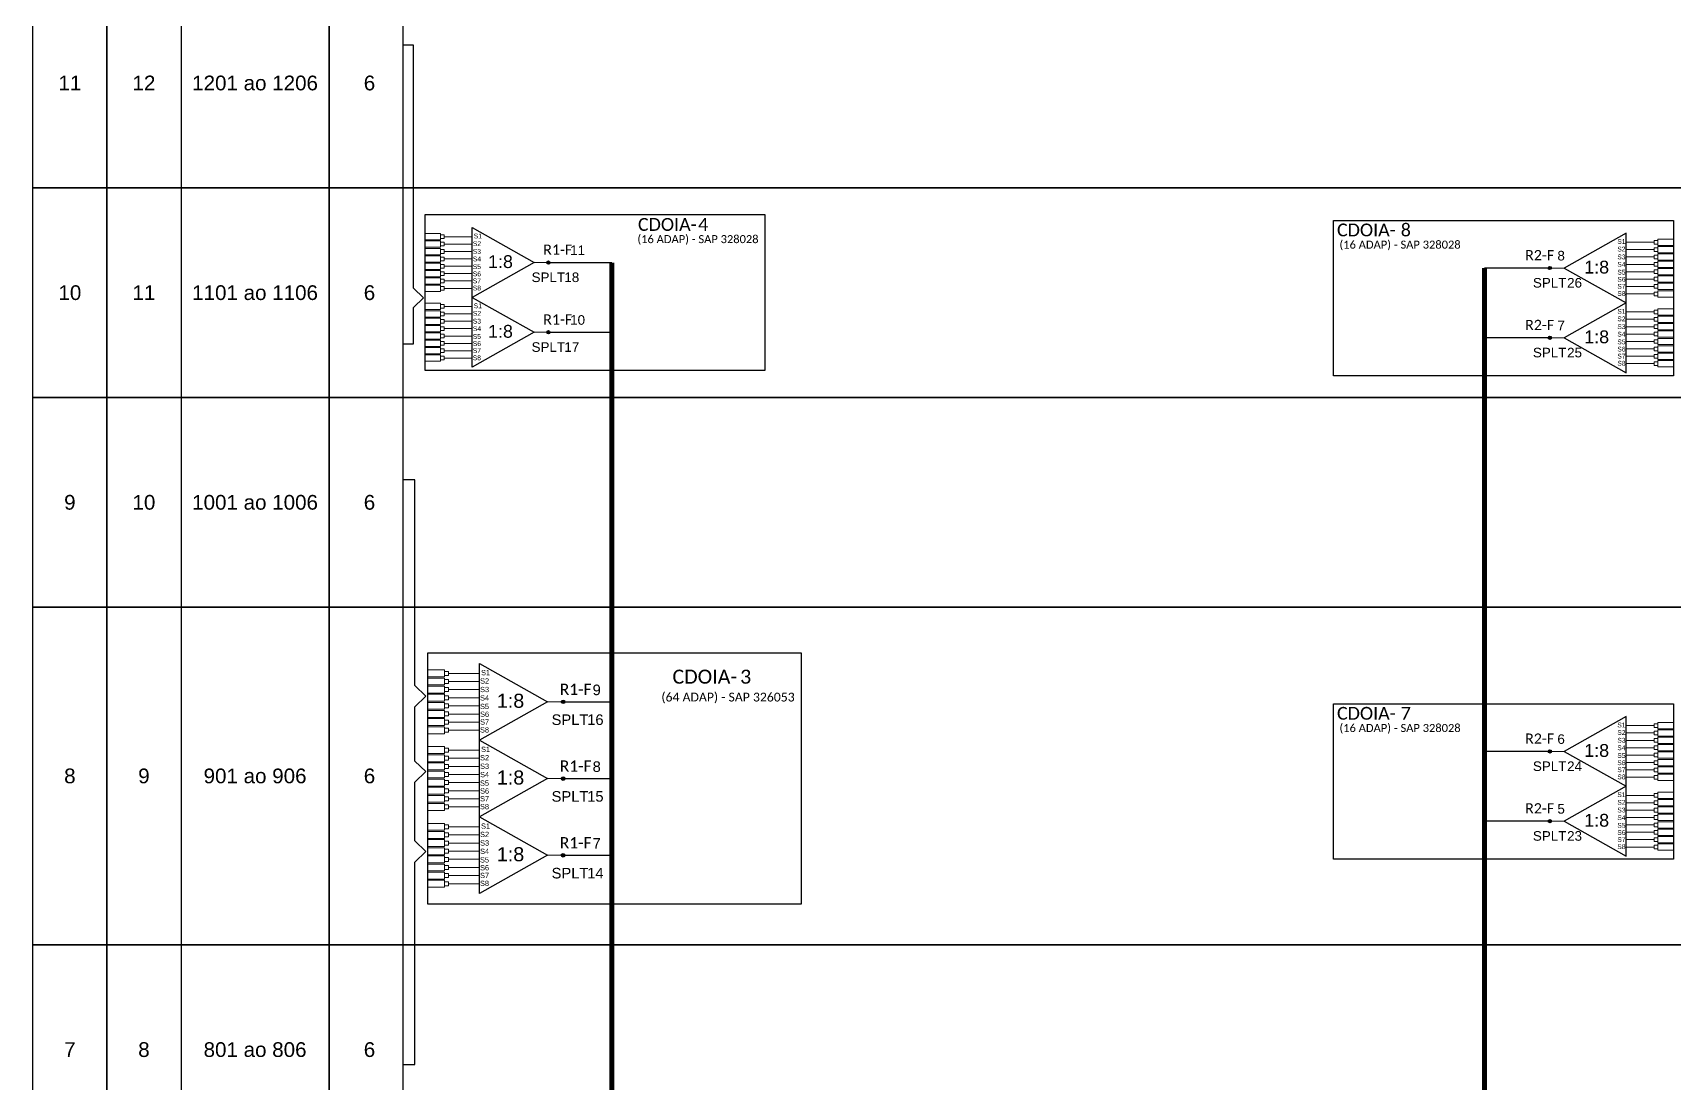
# Model space of a CAD drawing. Extents: x -89 to 1745, y 705 to 1299.
# Drawn here: x 1135.5 to 1320.1, y 1074.6 to 1192.8 of the extents above; entities that cross this region are included whole.
import ezdxf
from ezdxf.enums import TextEntityAlignment as Align

# ---------------------------------------------------------------- set-up
doc = ezdxf.new("R2010")
doc.units = 0
doc.styles.add('ARIAL', font='arial.ttf')
doc.styles.add('WMF-Calibri0', font='calibri.ttf')

msp = doc.modelspace()

# ---------------------------------------------------------------- hatches: boundary and pattern name
h = msp.add_hatch(color=3)
h.dxf.hatch_style = 1
edge = h.paths.add_edge_path()
edge.add_arc((1193.46, 1166.92), 0.185, 0, 360)
h = msp.add_hatch(color=3)
h.dxf.hatch_style = 1
edge = h.paths.add_edge_path()
edge.add_arc((1306.12, 1166.31), 0.185, 0, 360)
h = msp.add_hatch(color=3)
h.dxf.hatch_style = 1
edge = h.paths.add_edge_path()
edge.add_arc((1193.46, 1159.08), 0.185, 0, 360)
h = msp.add_hatch(color=3)
h.dxf.hatch_style = 1
edge = h.paths.add_edge_path()
edge.add_arc((1306.12, 1158.46), 0.185, 0, 360)
h = msp.add_hatch(color=3)
h.dxf.hatch_style = 1
edge = h.paths.add_edge_path()
edge.add_arc((1195.12, 1117.52), 0.203, 0, 360)
h = msp.add_hatch(color=3)
h.dxf.hatch_style = 1
edge = h.paths.add_edge_path()
edge.add_arc((1306.12, 1111.94), 0.185, 0, 360)
h = msp.add_hatch(color=3)
h.dxf.hatch_style = 1
edge = h.paths.add_edge_path()
edge.add_arc((1195.12, 1108.89), 0.203, 0, 360)
h = msp.add_hatch(color=3)
h.dxf.hatch_style = 1
edge = h.paths.add_edge_path()
edge.add_arc((1306.12, 1104.1), 0.185, 0, 360)
h = msp.add_hatch(color=3)
h.dxf.hatch_style = 1
edge = h.paths.add_edge_path()
edge.add_arc((1195.12, 1100.26), 0.203, 0, 360)
h = msp.add_hatch(color=3)
h.dxf.hatch_style = 1
edge = h.paths.add_edge_path()
edge.add_arc((1195.12, 1100.26), 0.203, 0, 360)

# ---------------------------------------------------------------- linework, layer by layer
for points in [[(1135.47, 1198.9), (1143.81, 1198.9), (1143.81, 1175.33), (1135.47, 1175.33)], [(1143.81, 1198.9), (1152.14, 1198.9), (1152.14, 1175.33), (1143.81, 1175.33)], [(1168.8, 1198.9), (1152.14, 1198.9), (1152.14, 1175.33), (1168.8, 1175.33)], [(1177.13, 1198.9), (1168.8, 1198.9), (1168.8, 1175.33), (1177.13, 1175.33)], [(1177.13, 1198.9), (1322.5, 1198.9), (1322.5, 1175.33), (1177.13, 1175.33)], [(1135.47, 1175.33), (1143.81, 1175.33), (1143.81, 1151.75), (1135.47, 1151.75)], [(1143.81, 1175.33), (1152.14, 1175.33), (1152.14, 1151.75), (1143.81, 1151.75)], [(1168.8, 1175.33), (1152.14, 1175.33), (1152.14, 1151.75), (1168.8, 1151.75)], [(1177.13, 1175.33), (1168.8, 1175.33), (1168.8, 1151.75), (1177.13, 1151.75)], [(1177.13, 1175.33), (1322.5, 1175.33), (1322.5, 1151.75), (1177.13, 1151.75)], [(1135.47, 1151.75), (1143.81, 1151.75), (1143.81, 1128.18), (1135.47, 1128.18)], [(1143.81, 1151.75), (1152.14, 1151.75), (1152.14, 1128.18), (1143.81, 1128.18)], [(1168.8, 1151.75), (1152.14, 1151.75), (1152.14, 1128.18), (1168.8, 1128.18)], [(1177.13, 1151.75), (1168.8, 1151.75), (1168.8, 1128.18), (1177.13, 1128.18)], [(1177.13, 1151.75), (1322.5, 1151.75), (1322.5, 1128.18), (1177.13, 1128.18)], [(1135.47, 1128.18), (1143.81, 1128.18), (1143.81, 1090.2), (1135.47, 1090.2)], [(1143.81, 1128.18), (1152.14, 1128.18), (1152.14, 1090.2), (1143.81, 1090.2)], [(1168.8, 1128.18), (1152.14, 1128.18), (1152.14, 1090.2), (1168.8, 1090.2)], [(1177.13, 1128.18), (1168.8, 1128.18), (1168.8, 1090.2), (1177.13, 1090.2)], [(1177.13, 1128.18), (1322.5, 1128.18), (1322.5, 1090.2), (1177.13, 1090.2)], [(1135.47, 1090.2), (1143.81, 1090.2), (1143.81, 1066.63), (1135.47, 1066.63)], [(1143.81, 1090.2), (1152.14, 1090.2), (1152.14, 1066.63), (1143.81, 1066.63)], [(1168.8, 1090.2), (1152.14, 1090.2), (1152.14, 1066.63), (1168.8, 1066.63)], [(1177.13, 1090.2), (1168.8, 1090.2), (1168.8, 1066.63), (1177.13, 1066.63)], [(1177.13, 1090.2), (1322.5, 1090.2), (1322.5, 1066.63), (1177.13, 1066.63)]]:
    msp.add_lwpolyline(points, close=True)
at = {"color": 3}
for points in [[(1177.09, 1157.79), (1178.28, 1157.79), (1178.28, 1161.87), (1179.41, 1162.95), (1178.28, 1164.04), (1178.28, 1191.37), (1177.09, 1191.37)], [(1178.44, 1115.33), (1178.44, 1116.97), (1179.69, 1118.16), (1178.44, 1119.36), (1178.44, 1142.47), (1177.14, 1142.47)], [(1178.44, 1103.99), (1178.45, 1108.47), (1179.69, 1109.67), (1178.45, 1110.86), (1178.45, 1115.33), (1178.44, 1115.33)], [(1177.13, 1076.72), (1178.44, 1076.72), (1178.44, 1099.5), (1179.69, 1100.7), (1178.44, 1101.89), (1178.44, 1103.99)]]:
    msp.add_lwpolyline(points, dxfattribs=at)
at = {"color": 1}
for points in [[(1217.83, 1172.29), (1179.57, 1172.29), (1179.57, 1154.81), (1217.83, 1154.81)], [(1281.76, 1171.67), (1320.01, 1171.67), (1320.01, 1154.19), (1281.76, 1154.19)], [(1221.92, 1122.99), (1179.85, 1122.99), (1179.85, 1094.82), (1221.92, 1094.82)], [(1281.76, 1117.3), (1320.01, 1117.3), (1320.01, 1099.83), (1281.76, 1099.83)]]:
    msp.add_lwpolyline(points, close=True, dxfattribs=at)
for points in [[(1184.9, 1170.85), (1191.86, 1166.92), (1184.9, 1163), (1184.9, 1170.85)], [(1314.69, 1170.23), (1307.73, 1166.31), (1314.69, 1162.38), (1314.69, 1170.23)], [(1184.9, 1163), (1191.86, 1159.08), (1184.9, 1155.15), (1184.9, 1163)], [(1314.69, 1162.38), (1307.73, 1158.46), (1314.69, 1154.54), (1314.69, 1162.38)], [(1185.71, 1121.84), (1193.36, 1117.52), (1185.71, 1113.21), (1185.71, 1121.84)], [(1314.69, 1115.86), (1307.73, 1111.94), (1314.69, 1108.02), (1314.69, 1115.86)], [(1185.71, 1113.21), (1193.36, 1108.89), (1185.71, 1104.58), (1185.71, 1113.21)], [(1314.69, 1108.02), (1307.73, 1104.1), (1314.69, 1100.17), (1314.69, 1108.02)], [(1185.71, 1104.58), (1193.36, 1100.26), (1185.71, 1095.95), (1185.71, 1104.58)]]:
    msp.add_lwpolyline(points, dxfattribs=at)
at = {"color": 3, "lineweight": 0}
for points in [[(1181.33, 1170.18), (1179.59, 1170.18)], [(1181.33, 1169.47), (1179.59, 1169.47)], [(1181.33, 1169.35), (1179.59, 1169.35)], [(1181.33, 1170.18), (1181.33, 1169.47)], [(1181.33, 1169.35), (1181.33, 1168.64)], [(1181.75, 1169.83), (1184.9, 1169.83)], [(1184.9, 1169), (1181.75, 1169)], [(1317.84, 1169.21), (1314.69, 1169.21)], [(1318.25, 1169.57), (1318.25, 1168.86)], [(1318.25, 1169.57), (1319.99, 1169.57)], [(1318.25, 1168.86), (1319.99, 1168.86)], [(1318.25, 1168.74), (1318.25, 1168.03)], [(1318.25, 1168.74), (1319.99, 1168.74)], [(1181.33, 1168.64), (1179.59, 1168.64)], [(1181.33, 1168.52), (1179.59, 1168.52)], [(1181.33, 1167.81), (1179.59, 1167.81)], [(1181.33, 1167.69), (1179.59, 1167.69)], [(1181.33, 1166.98), (1179.59, 1166.98)], [(1181.33, 1166.86), (1179.59, 1166.86)], [(1181.33, 1168.52), (1181.33, 1167.81)], [(1181.33, 1167.69), (1181.33, 1166.98)], [(1181.33, 1166.86), (1181.33, 1166.15)], [(1184.9, 1168.17), (1181.75, 1168.17)], [(1184.9, 1167.34), (1181.75, 1167.34)], [(1314.69, 1168.38), (1317.84, 1168.38)], [(1314.69, 1167.55), (1317.84, 1167.55)], [(1318.25, 1168.03), (1319.99, 1168.03)], [(1318.25, 1167.91), (1318.25, 1167.2)], [(1318.25, 1167.91), (1319.99, 1167.91)], [(1318.25, 1167.2), (1319.99, 1167.2)], [(1318.25, 1167.08), (1318.25, 1166.37)], [(1318.25, 1167.08), (1319.99, 1167.08)], [(1181.33, 1166.15), (1179.59, 1166.15)], [(1181.33, 1166.03), (1179.59, 1166.03)], [(1181.33, 1165.32), (1179.59, 1165.32)], [(1181.33, 1165.2), (1179.59, 1165.2)], [(1181.33, 1166.03), (1181.33, 1165.32)], [(1181.33, 1165.2), (1181.33, 1164.49)], [(1184.9, 1166.51), (1181.75, 1166.51)], [(1184.9, 1165.68), (1181.75, 1165.68)], [(1314.69, 1166.72), (1317.84, 1166.72)], [(1314.69, 1165.89), (1317.84, 1165.89)], [(1314.69, 1165.06), (1317.84, 1165.06)], [(1318.25, 1166.37), (1319.99, 1166.37)], [(1318.25, 1166.25), (1318.25, 1165.54)], [(1318.25, 1166.25), (1319.99, 1166.25)], [(1318.25, 1165.54), (1319.99, 1165.54)], [(1318.25, 1165.42), (1318.25, 1164.71)], [(1318.25, 1165.42), (1319.99, 1165.42)], [(1181.33, 1164.49), (1179.59, 1164.49)], [(1181.33, 1164.37), (1179.59, 1164.37)], [(1181.33, 1163.66), (1179.59, 1163.66)], [(1181.33, 1164.37), (1181.33, 1163.66)], [(1184.9, 1164.85), (1181.75, 1164.85)], [(1184.9, 1164.02), (1181.75, 1164.02)], [(1314.69, 1164.23), (1317.84, 1164.23)], [(1314.69, 1163.4), (1317.84, 1163.4)], [(1318.25, 1164.71), (1319.99, 1164.71)], [(1318.25, 1164.59), (1318.25, 1163.88)], [(1318.25, 1164.59), (1319.99, 1164.59)], [(1318.25, 1163.88), (1319.99, 1163.88)], [(1318.25, 1163.76), (1318.25, 1163.05)], [(1318.25, 1163.76), (1319.99, 1163.76)], [(1181.33, 1162.34), (1179.59, 1162.34)], [(1181.33, 1161.63), (1179.59, 1161.63)], [(1181.33, 1161.51), (1179.59, 1161.51)], [(1181.33, 1162.34), (1181.33, 1161.63)], [(1181.33, 1161.51), (1181.33, 1160.8)], [(1181.75, 1161.98), (1184.9, 1161.98)], [(1317.84, 1161.37), (1314.69, 1161.37)], [(1318.25, 1163.05), (1319.99, 1163.05)], [(1318.25, 1161.72), (1318.25, 1161.01)], [(1318.25, 1161.72), (1319.99, 1161.72)], [(1181.33, 1160.8), (1179.59, 1160.8)], [(1181.33, 1160.68), (1179.59, 1160.68)], [(1181.33, 1159.97), (1179.59, 1159.97)], [(1181.33, 1159.85), (1179.59, 1159.85)], [(1181.33, 1160.68), (1181.33, 1159.97)], [(1181.33, 1159.85), (1181.33, 1159.14)], [(1184.9, 1161.15), (1181.75, 1161.15)], [(1184.9, 1160.32), (1181.75, 1160.32)], [(1184.9, 1159.49), (1181.75, 1159.49)], [(1314.69, 1160.54), (1317.84, 1160.54)], [(1314.69, 1159.71), (1317.84, 1159.71)], [(1318.25, 1161.01), (1319.99, 1161.01)], [(1318.25, 1160.89), (1318.25, 1160.18)], [(1318.25, 1160.89), (1319.99, 1160.89)], [(1318.25, 1160.18), (1319.99, 1160.18)], [(1318.25, 1160.06), (1318.25, 1159.35)], [(1318.25, 1160.06), (1319.99, 1160.06)], [(1181.33, 1159.14), (1179.59, 1159.14)], [(1181.33, 1159.02), (1179.59, 1159.02)], [(1181.33, 1158.31), (1179.59, 1158.31)], [(1181.33, 1158.19), (1179.59, 1158.19)], [(1181.33, 1159.02), (1181.33, 1158.31)], [(1181.33, 1158.19), (1181.33, 1157.48)], [(1184.9, 1158.66), (1181.75, 1158.66)], [(1184.9, 1157.83), (1181.75, 1157.83)], [(1314.69, 1158.88), (1317.84, 1158.88)], [(1314.69, 1158.05), (1317.84, 1158.05)], [(1318.25, 1159.35), (1319.99, 1159.35)], [(1318.25, 1159.23), (1318.25, 1158.52)], [(1318.25, 1159.23), (1319.99, 1159.23)], [(1318.25, 1158.52), (1319.99, 1158.52)], [(1318.25, 1158.4), (1318.25, 1157.69)], [(1318.25, 1158.4), (1319.99, 1158.4)], [(1318.25, 1157.69), (1319.99, 1157.69)], [(1181.33, 1157.48), (1179.59, 1157.48)], [(1181.33, 1157.36), (1179.59, 1157.36)], [(1181.33, 1156.65), (1179.59, 1156.65)], [(1181.33, 1156.53), (1179.59, 1156.53)], [(1181.33, 1155.82), (1179.59, 1155.82)], [(1181.33, 1157.36), (1181.33, 1156.65)], [(1181.33, 1156.53), (1181.33, 1155.82)], [(1184.9, 1157), (1181.75, 1157)], [(1184.9, 1156.17), (1181.75, 1156.17)], [(1314.69, 1157.22), (1317.84, 1157.22)], [(1314.69, 1156.39), (1317.84, 1156.39)], [(1318.25, 1157.57), (1318.25, 1156.86)], [(1318.25, 1157.57), (1319.99, 1157.57)], [(1318.25, 1156.86), (1319.99, 1156.86)], [(1318.25, 1156.74), (1318.25, 1156.03)], [(1318.25, 1156.74), (1319.99, 1156.74)], [(1318.25, 1156.03), (1319.99, 1156.03)], [(1318.25, 1155.91), (1318.25, 1155.2)], [(1318.25, 1155.91), (1319.99, 1155.91)], [(1314.69, 1155.56), (1317.84, 1155.56)], [(1318.25, 1155.2), (1319.99, 1155.2)], [(1181.78, 1121.11), (1179.87, 1121.11)], [(1181.78, 1121.11), (1181.78, 1120.33)], [(1182.24, 1120.72), (1185.71, 1120.72)], [(1181.78, 1120.33), (1179.87, 1120.33)], [(1181.78, 1120.2), (1179.87, 1120.2)], [(1181.78, 1119.42), (1179.87, 1119.42)], [(1181.78, 1119.28), (1179.87, 1119.28)], [(1181.78, 1120.2), (1181.78, 1119.42)], [(1181.78, 1119.28), (1181.78, 1118.5)], [(1185.71, 1119.81), (1182.24, 1119.81)], [(1185.71, 1118.89), (1182.24, 1118.89)], [(1181.78, 1118.5), (1179.87, 1118.5)], [(1181.78, 1118.37), (1179.87, 1118.37)], [(1181.78, 1117.59), (1179.87, 1117.59)], [(1181.78, 1117.46), (1179.87, 1117.46)], [(1181.78, 1118.37), (1181.78, 1117.59)], [(1181.78, 1117.46), (1181.78, 1116.68)], [(1185.71, 1117.98), (1182.24, 1117.98)], [(1185.71, 1117.07), (1182.24, 1117.07)], [(1181.78, 1116.68), (1179.87, 1116.68)], [(1181.78, 1116.54), (1179.87, 1116.54)], [(1181.78, 1115.76), (1179.87, 1115.76)], [(1181.78, 1115.63), (1179.87, 1115.63)], [(1181.78, 1116.54), (1181.78, 1115.76)], [(1181.78, 1115.63), (1181.78, 1114.85)], [(1185.71, 1116.15), (1182.24, 1116.15)], [(1185.71, 1115.24), (1182.24, 1115.24)], [(1318.25, 1115.2), (1318.25, 1114.49)], [(1318.25, 1115.2), (1319.99, 1115.2)], [(1181.78, 1114.85), (1179.87, 1114.85)], [(1181.78, 1114.72), (1179.87, 1114.72)], [(1181.78, 1113.94), (1179.87, 1113.94)], [(1181.78, 1114.72), (1181.78, 1113.94)], [(1185.71, 1114.33), (1182.24, 1114.33)], [(1317.84, 1114.85), (1314.69, 1114.85)], [(1314.69, 1114.02), (1317.84, 1114.02)], [(1318.25, 1114.49), (1319.99, 1114.49)], [(1318.25, 1114.37), (1318.25, 1113.66)], [(1318.25, 1114.37), (1319.99, 1114.37)], [(1318.25, 1113.66), (1319.99, 1113.66)], [(1318.25, 1113.54), (1318.25, 1112.83)], [(1318.25, 1113.54), (1319.99, 1113.54)], [(1181.78, 1112.48), (1179.87, 1112.48)], [(1181.78, 1111.7), (1179.87, 1111.7)], [(1181.78, 1111.57), (1179.87, 1111.57)], [(1181.78, 1112.48), (1181.78, 1111.7)], [(1181.78, 1111.57), (1181.78, 1110.78)], [(1182.24, 1112.09), (1185.71, 1112.09)], [(1314.69, 1113.19), (1317.84, 1113.19)], [(1314.69, 1112.36), (1317.84, 1112.36)], [(1314.69, 1111.53), (1317.84, 1111.53)], [(1318.25, 1112.83), (1319.99, 1112.83)], [(1318.25, 1112.71), (1318.25, 1112)], [(1318.25, 1112.71), (1319.99, 1112.71)], [(1318.25, 1112), (1319.99, 1112)], [(1318.25, 1111.88), (1318.25, 1111.17)], [(1318.25, 1111.88), (1319.99, 1111.88)], [(1181.78, 1110.78), (1179.87, 1110.78)], [(1181.78, 1110.65), (1179.87, 1110.65)], [(1181.78, 1109.87), (1179.87, 1109.87)], [(1181.78, 1109.74), (1179.87, 1109.74)], [(1181.78, 1110.65), (1181.78, 1109.87)], [(1181.78, 1109.74), (1181.78, 1108.96)], [(1185.71, 1111.18), (1182.24, 1111.18)], [(1185.71, 1110.26), (1182.24, 1110.26)], [(1314.69, 1110.7), (1317.84, 1110.7)], [(1314.69, 1109.87), (1317.84, 1109.87)], [(1318.25, 1111.17), (1319.99, 1111.17)], [(1318.25, 1111.05), (1318.25, 1110.34)], [(1318.25, 1111.05), (1319.99, 1111.05)], [(1318.25, 1110.34), (1319.99, 1110.34)], [(1318.25, 1110.22), (1318.25, 1109.51)], [(1318.25, 1110.22), (1319.99, 1110.22)], [(1181.78, 1108.96), (1179.87, 1108.96)], [(1181.78, 1108.83), (1179.87, 1108.83)], [(1181.78, 1108.05), (1179.87, 1108.05)], [(1181.78, 1107.91), (1179.87, 1107.91)], [(1181.78, 1108.83), (1181.78, 1108.05)], [(1181.78, 1107.91), (1181.78, 1107.13)], [(1185.71, 1109.35), (1182.24, 1109.35)], [(1185.71, 1108.44), (1182.24, 1108.44)], [(1314.69, 1109.04), (1317.84, 1109.04)], [(1318.25, 1109.51), (1319.99, 1109.51)], [(1318.25, 1109.39), (1318.25, 1108.68)], [(1318.25, 1109.39), (1319.99, 1109.39)], [(1318.25, 1108.68), (1319.99, 1108.68)], [(1181.78, 1107.13), (1179.87, 1107.13)], [(1181.78, 1107), (1179.87, 1107)], [(1181.78, 1106.22), (1179.87, 1106.22)], [(1181.78, 1106.09), (1179.87, 1106.09)], [(1181.78, 1107), (1181.78, 1106.22)], [(1181.78, 1106.09), (1181.78, 1105.31)], [(1185.71, 1107.52), (1182.24, 1107.52)], [(1185.71, 1106.61), (1182.24, 1106.61)], [(1317.84, 1107), (1314.69, 1107)], [(1314.69, 1106.17), (1317.84, 1106.17)], [(1318.25, 1107.36), (1318.25, 1106.65)], [(1318.25, 1107.36), (1319.99, 1107.36)], [(1318.25, 1106.65), (1319.99, 1106.65)], [(1318.25, 1106.53), (1318.25, 1105.82)], [(1318.25, 1106.53), (1319.99, 1106.53)], [(1181.78, 1105.31), (1179.87, 1105.31)], [(1185.71, 1105.7), (1182.24, 1105.7)], [(1314.69, 1105.34), (1317.84, 1105.34)], [(1314.69, 1104.51), (1317.84, 1104.51)], [(1318.25, 1105.82), (1319.99, 1105.82)], [(1318.25, 1105.7), (1318.25, 1104.99)], [(1318.25, 1105.7), (1319.99, 1105.7)], [(1318.25, 1104.99), (1319.99, 1104.99)], [(1318.25, 1104.87), (1318.25, 1104.16)], [(1318.25, 1104.87), (1319.99, 1104.87)], [(1318.25, 1104.16), (1319.99, 1104.16)], [(1181.78, 1103.85), (1179.87, 1103.85)], [(1181.78, 1103.07), (1179.87, 1103.07)], [(1181.78, 1102.94), (1179.87, 1102.94)], [(1181.78, 1103.85), (1181.78, 1103.07)], [(1181.78, 1102.94), (1181.78, 1102.15)], [(1182.24, 1103.46), (1185.71, 1103.46)], [(1185.71, 1102.55), (1182.24, 1102.55)], [(1314.69, 1103.68), (1317.84, 1103.68)], [(1314.69, 1102.85), (1317.84, 1102.85)], [(1318.25, 1104.04), (1318.25, 1103.33)], [(1318.25, 1104.04), (1319.99, 1104.04)], [(1318.25, 1103.33), (1319.99, 1103.33)], [(1318.25, 1103.21), (1318.25, 1102.49)], [(1318.25, 1103.21), (1319.99, 1103.21)], [(1318.25, 1102.49), (1319.99, 1102.49)], [(1318.25, 1102.38), (1318.25, 1101.66)], [(1318.25, 1102.38), (1319.99, 1102.38)], [(1181.78, 1102.15), (1179.87, 1102.15)], [(1181.78, 1102.02), (1179.87, 1102.02)], [(1181.78, 1101.24), (1179.87, 1101.24)], [(1181.78, 1101.11), (1179.87, 1101.11)], [(1181.78, 1102.02), (1181.78, 1101.24)], [(1181.78, 1101.11), (1181.78, 1100.33)], [(1185.71, 1101.63), (1182.24, 1101.63)], [(1185.71, 1100.72), (1182.24, 1100.72)], [(1314.69, 1102.02), (1317.84, 1102.02)], [(1314.69, 1101.19), (1317.84, 1101.19)], [(1318.25, 1101.66), (1319.99, 1101.66)], [(1318.25, 1101.55), (1318.25, 1100.83)], [(1318.25, 1101.55), (1319.99, 1101.55)], [(1318.25, 1100.83), (1319.99, 1100.83)], [(1181.78, 1100.33), (1179.87, 1100.33)], [(1181.78, 1100.2), (1179.87, 1100.2)], [(1181.78, 1099.42), (1179.87, 1099.42)], [(1181.78, 1099.28), (1179.87, 1099.28)], [(1181.78, 1100.2), (1181.78, 1099.42)], [(1181.78, 1099.28), (1181.78, 1098.5)], [(1185.71, 1099.81), (1182.24, 1099.81)], [(1185.71, 1098.89), (1182.24, 1098.89)], [(1181.78, 1098.5), (1179.87, 1098.5)], [(1181.78, 1098.37), (1179.87, 1098.37)], [(1181.78, 1097.59), (1179.87, 1097.59)], [(1181.78, 1097.46), (1179.87, 1097.46)], [(1181.78, 1096.68), (1179.87, 1096.68)], [(1181.78, 1098.37), (1181.78, 1097.59)], [(1181.78, 1097.46), (1181.78, 1096.68)], [(1185.71, 1097.98), (1182.24, 1097.98)], [(1185.71, 1097.07), (1182.24, 1097.07)]]:
    msp.add_lwpolyline(points, dxfattribs=at)
for points in [[(1181.75, 1170.04), (1181.33, 1170.04), (1181.33, 1169.62), (1181.75, 1169.62)], [(1181.75, 1169.21), (1181.33, 1169.21), (1181.33, 1168.79), (1181.75, 1168.79)], [(1317.84, 1169.42), (1318.25, 1169.42), (1318.25, 1169.01), (1317.84, 1169.01)], [(1181.75, 1168.38), (1181.33, 1168.38), (1181.33, 1167.96), (1181.75, 1167.96)], [(1181.75, 1167.54), (1181.33, 1167.54), (1181.33, 1167.13), (1181.75, 1167.13)], [(1317.84, 1168.59), (1318.25, 1168.59), (1318.25, 1168.18), (1317.84, 1168.18)], [(1317.84, 1167.76), (1318.25, 1167.76), (1318.25, 1167.35), (1317.84, 1167.35)], [(1317.84, 1166.93), (1318.25, 1166.93), (1318.25, 1166.52), (1317.84, 1166.52)], [(1181.75, 1166.71), (1181.33, 1166.71), (1181.33, 1166.3), (1181.75, 1166.3)], [(1181.75, 1165.88), (1181.33, 1165.88), (1181.33, 1165.47), (1181.75, 1165.47)], [(1181.75, 1165.05), (1181.33, 1165.05), (1181.33, 1164.64), (1181.75, 1164.64)], [(1317.84, 1166.1), (1318.25, 1166.1), (1318.25, 1165.69), (1317.84, 1165.69)], [(1317.84, 1165.27), (1318.25, 1165.27), (1318.25, 1164.86), (1317.84, 1164.86)], [(1181.75, 1164.22), (1181.33, 1164.22), (1181.33, 1163.81), (1181.75, 1163.81)], [(1317.84, 1164.44), (1318.25, 1164.44), (1318.25, 1164.03), (1317.84, 1164.03)], [(1317.84, 1163.61), (1318.25, 1163.61), (1318.25, 1163.2), (1317.84, 1163.2)], [(1181.75, 1162.19), (1181.33, 1162.19), (1181.33, 1161.78), (1181.75, 1161.78)], [(1181.75, 1161.36), (1181.33, 1161.36), (1181.33, 1160.95), (1181.75, 1160.95)], [(1317.84, 1161.57), (1318.25, 1161.57), (1318.25, 1161.16), (1317.84, 1161.16)], [(1181.75, 1160.53), (1181.33, 1160.53), (1181.33, 1160.12), (1181.75, 1160.12)], [(1181.75, 1159.7), (1181.33, 1159.7), (1181.33, 1159.29), (1181.75, 1159.29)], [(1317.84, 1160.74), (1318.25, 1160.74), (1318.25, 1160.33), (1317.84, 1160.33)], [(1317.84, 1159.91), (1318.25, 1159.91), (1318.25, 1159.5), (1317.84, 1159.5)], [(1181.75, 1158.87), (1181.33, 1158.87), (1181.33, 1158.46), (1181.75, 1158.46)], [(1181.75, 1158.04), (1181.33, 1158.04), (1181.33, 1157.63), (1181.75, 1157.63)], [(1317.84, 1159.08), (1318.25, 1159.08), (1318.25, 1158.67), (1317.84, 1158.67)], [(1317.84, 1158.25), (1318.25, 1158.25), (1318.25, 1157.84), (1317.84, 1157.84)], [(1181.75, 1157.21), (1181.33, 1157.21), (1181.33, 1156.8), (1181.75, 1156.8)], [(1181.75, 1156.38), (1181.33, 1156.38), (1181.33, 1155.97), (1181.75, 1155.97)], [(1317.84, 1157.42), (1318.25, 1157.42), (1318.25, 1157.01), (1317.84, 1157.01)], [(1317.84, 1156.59), (1318.25, 1156.59), (1318.25, 1156.18), (1317.84, 1156.18)], [(1317.84, 1155.76), (1318.25, 1155.76), (1318.25, 1155.35), (1317.84, 1155.35)], [(1182.24, 1120.95), (1181.78, 1120.95), (1181.78, 1120.49), (1182.24, 1120.49)], [(1182.24, 1120.03), (1181.78, 1120.03), (1181.78, 1119.58), (1182.24, 1119.58)], [(1182.24, 1119.12), (1181.78, 1119.12), (1181.78, 1118.67), (1182.24, 1118.67)], [(1182.24, 1118.21), (1181.78, 1118.21), (1181.78, 1117.75), (1182.24, 1117.75)], [(1182.24, 1117.29), (1181.78, 1117.29), (1181.78, 1116.84), (1182.24, 1116.84)], [(1182.24, 1116.38), (1181.78, 1116.38), (1181.78, 1115.93), (1182.24, 1115.93)], [(1182.24, 1115.47), (1181.78, 1115.47), (1181.78, 1115.01), (1182.24, 1115.01)], [(1182.24, 1114.55), (1181.78, 1114.55), (1181.78, 1114.1), (1182.24, 1114.1)], [(1317.84, 1115.05), (1318.25, 1115.05), (1318.25, 1114.64), (1317.84, 1114.64)], [(1317.84, 1114.22), (1318.25, 1114.22), (1318.25, 1113.81), (1317.84, 1113.81)], [(1317.84, 1113.39), (1318.25, 1113.39), (1318.25, 1112.98), (1317.84, 1112.98)], [(1182.24, 1112.32), (1181.78, 1112.32), (1181.78, 1111.86), (1182.24, 1111.86)], [(1317.84, 1112.56), (1318.25, 1112.56), (1318.25, 1112.15), (1317.84, 1112.15)], [(1317.84, 1111.73), (1318.25, 1111.73), (1318.25, 1111.32), (1317.84, 1111.32)], [(1182.24, 1111.4), (1181.78, 1111.4), (1181.78, 1110.95), (1182.24, 1110.95)], [(1182.24, 1110.49), (1181.78, 1110.49), (1181.78, 1110.04), (1182.24, 1110.04)], [(1317.84, 1110.9), (1318.25, 1110.9), (1318.25, 1110.49), (1317.84, 1110.49)], [(1317.84, 1110.07), (1318.25, 1110.07), (1318.25, 1109.66), (1317.84, 1109.66)], [(1182.24, 1109.58), (1181.78, 1109.58), (1181.78, 1109.12), (1182.24, 1109.12)], [(1182.24, 1108.66), (1181.78, 1108.66), (1181.78, 1108.21), (1182.24, 1108.21)], [(1182.24, 1107.75), (1181.78, 1107.75), (1181.78, 1107.3), (1182.24, 1107.3)], [(1317.84, 1109.24), (1318.25, 1109.24), (1318.25, 1108.83), (1317.84, 1108.83)], [(1182.24, 1106.84), (1181.78, 1106.84), (1181.78, 1106.38), (1182.24, 1106.38)], [(1182.24, 1105.92), (1181.78, 1105.92), (1181.78, 1105.47), (1182.24, 1105.47)], [(1317.84, 1107.21), (1318.25, 1107.21), (1318.25, 1106.79), (1317.84, 1106.79)], [(1317.84, 1106.38), (1318.25, 1106.38), (1318.25, 1105.96), (1317.84, 1105.96)], [(1317.84, 1105.55), (1318.25, 1105.55), (1318.25, 1105.13), (1317.84, 1105.13)], [(1317.84, 1104.72), (1318.25, 1104.72), (1318.25, 1104.3), (1317.84, 1104.3)], [(1182.24, 1103.69), (1181.78, 1103.69), (1181.78, 1103.23), (1182.24, 1103.23)], [(1182.24, 1102.77), (1181.78, 1102.77), (1181.78, 1102.32), (1182.24, 1102.32)], [(1317.84, 1103.89), (1318.25, 1103.89), (1318.25, 1103.47), (1317.84, 1103.47)], [(1317.84, 1103.06), (1318.25, 1103.06), (1318.25, 1102.64), (1317.84, 1102.64)], [(1317.84, 1102.23), (1318.25, 1102.23), (1318.25, 1101.81), (1317.84, 1101.81)], [(1182.24, 1101.86), (1181.78, 1101.86), (1181.78, 1101.41), (1182.24, 1101.41)], [(1182.24, 1100.95), (1181.78, 1100.95), (1181.78, 1100.49), (1182.24, 1100.49)], [(1317.84, 1101.4), (1318.25, 1101.4), (1318.25, 1100.98), (1317.84, 1100.98)], [(1182.24, 1100.03), (1181.78, 1100.03), (1181.78, 1099.58), (1182.24, 1099.58)], [(1182.24, 1099.12), (1181.78, 1099.12), (1181.78, 1098.67), (1182.24, 1098.67)], [(1182.24, 1098.21), (1181.78, 1098.21), (1181.78, 1097.75), (1182.24, 1097.75)], [(1182.24, 1097.29), (1181.78, 1097.29), (1181.78, 1096.84), (1182.24, 1096.84)]]:
    msp.add_lwpolyline(points, close=True, dxfattribs=at)
at = {"color": 1, "lineweight": 0}
for points in [[(1191.86, 1166.92), (1193.46, 1166.92)], [(1307.73, 1166.31), (1306.12, 1166.31)], [(1191.86, 1159.08), (1193.46, 1159.08)], [(1307.73, 1158.46), (1306.12, 1158.46)], [(1193.36, 1117.52), (1195.12, 1117.52)], [(1307.73, 1111.94), (1306.12, 1111.94)], [(1193.36, 1108.89), (1195.12, 1108.89)], [(1307.73, 1104.1), (1306.12, 1104.1)], [(1193.36, 1100.26), (1195.12, 1100.26)]]:
    msp.add_lwpolyline(points, dxfattribs=at)
at = {"color": 5}
for points in [[(1193.46, 1166.92), (1200.6, 1166.92)], [(1193.46, 1159.08), (1200.6, 1159.08)], [(1195.12, 1117.52), (1200.87, 1117.52)], [(1195.12, 1108.89), (1200.87, 1108.89)], [(1195.12, 1100.26), (1200.87, 1100.26)]]:
    msp.add_lwpolyline(points, dxfattribs=at)
at = {"color": 5, "const_width": 0.576}
msp.add_lwpolyline([(1200.6, 1166.92), (1200.6, 886.15), (1216.1, 886.15), (1216.1, 871.87)], dxfattribs=at)
at = {"color": 6, "const_width": 0.576}
msp.add_lwpolyline([(1298.77, 1166.31), (1298.77, 893.09), (1227.85, 893.09), (1227.85, 871.87)], dxfattribs=at)
at = {"color": 6}
for points in [[(1306.12, 1166.31), (1298.77, 1166.31)], [(1306.12, 1158.46), (1298.77, 1158.46)], [(1306.12, 1111.94), (1298.77, 1111.94)], [(1306.12, 1104.1), (1298.77, 1104.1)]]:
    msp.add_lwpolyline(points, dxfattribs=at)
at = {"color": 3}
for centre, radius in [((1193.46, 1166.92), 0.185), ((1306.12, 1166.31), 0.185), ((1193.46, 1159.08), 0.185), ((1306.12, 1158.46), 0.185), ((1195.12, 1117.52), 0.203), ((1306.12, 1111.94), 0.185), ((1195.12, 1108.89), 0.203), ((1306.12, 1104.1), 0.185), ((1195.12, 1100.26), 0.203), ((1195.12, 1100.26), 0.203)]:
    msp.add_circle(centre, radius, dxfattribs=at)

# ---------------------------------------------------------------- texts
at = {"style": 'ARIAL'}
for s, height, p in [('11', 1.656, (1139.64, 1187.12)), ('12', 1.656, (1147.97, 1187.12)), ('1201 ao 1206', 1.656, (1160.47, 1187.12)), ('6', 1.66, (1173.34, 1187.12)), ('10', 1.656, (1139.64, 1163.54)), ('11', 1.656, (1147.97, 1163.54)), ('1101 ao 1106', 1.656, (1160.47, 1163.54)), ('6', 1.66, (1173.34, 1163.54)), ('9', 1.66, (1139.64, 1139.96)), ('10', 1.656, (1147.97, 1139.96)), ('1001 ao 1006', 1.656, (1160.47, 1139.96)), ('6', 1.66, (1173.34, 1139.96)), ('8', 1.66, (1139.64, 1109.19)), ('9', 1.66, (1147.97, 1109.19)), ('901 ao 906', 1.656, (1160.47, 1109.19)), ('6', 1.66, (1173.34, 1109.19)), ('7', 1.66, (1139.64, 1078.41)), ('8', 1.66, (1147.97, 1078.41)), ('801 ao 806', 1.656, (1160.47, 1078.41)), ('6', 1.66, (1173.34, 1078.41))]:
    msp.add_text(s, height=height, dxfattribs=at).set_placement(p, align=Align.MIDDLE_CENTER)
at = {"color": 1}
for s, height, style, p in [('CDOIA-', 1.44, 'WMF-Calibri0', (1203.54, 1170.49)), ('4', 1.44, 'WMF-Calibri0', (1210.3, 1170.49)), ('CDOIA-', 1.44, 'WMF-Calibri0', (1282.17, 1169.87)), ('8', 1.44, 'WMF-Calibri0', (1289.34, 1169.87)), ('S2', 0.54, 'ARIAL', (1184.97, 1168.78)), ('S1', 0.54, 'ARIAL', (1185.07, 1169.64)), ('S1', 0.54, 'ARIAL', (1313.7, 1169.02)), ('S2', 0.54, 'ARIAL', (1313.7, 1168.17)), ('S3', 0.54, 'ARIAL', (1184.96, 1167.91)), ('S4', 0.54, 'ARIAL', (1184.97, 1167.06)), ('1:8', 1.44, 'ARIAL', (1186.68, 1166.31)), ('1:8', 1.44, 'ARIAL', (1309.98, 1165.69)), ('S3', 0.54, 'ARIAL', (1313.7, 1167.29)), ('S4', 0.54, 'ARIAL', (1313.7, 1166.45)), ('S5', 0.54, 'ARIAL', (1184.96, 1166.19)), ('S6', 0.54, 'ARIAL', (1184.96, 1165.38)), ('S7', 0.54, 'ARIAL', (1184.96, 1164.59)), ('S5', 0.54, 'ARIAL', (1313.7, 1165.57)), ('S6', 0.54, 'ARIAL', (1313.7, 1164.77)), ('S8', 0.54, 'ARIAL', (1184.96, 1163.79)), ('S7', 0.54, 'ARIAL', (1313.7, 1163.98)), ('S8', 0.54, 'ARIAL', (1313.7, 1163.17)), ('S2', 0.54, 'ARIAL', (1184.97, 1160.94)), ('S1', 0.54, 'ARIAL', (1185.07, 1161.79)), ('S1', 0.54, 'ARIAL', (1313.7, 1161.17)), ('S3', 0.54, 'ARIAL', (1184.96, 1160.06)), ('S4', 0.54, 'ARIAL', (1184.97, 1159.22)), ('1:8', 1.44, 'ARIAL', (1186.68, 1158.47)), ('S2', 0.54, 'ARIAL', (1313.7, 1160.32)), ('S3', 0.54, 'ARIAL', (1313.7, 1159.45)), ('S5', 0.54, 'ARIAL', (1184.96, 1158.34)), ('S6', 0.54, 'ARIAL', (1184.96, 1157.54)), ('1:8', 1.44, 'ARIAL', (1309.98, 1157.85)), ('S4', 0.54, 'ARIAL', (1313.7, 1158.6)), ('S5', 0.54, 'ARIAL', (1313.7, 1157.73)), ('S7', 0.54, 'ARIAL', (1184.96, 1156.75)), ('S8', 0.54, 'ARIAL', (1184.96, 1155.94)), ('S6', 0.54, 'ARIAL', (1313.7, 1156.92)), ('S7', 0.54, 'ARIAL', (1313.7, 1156.13)), ('S8', 0.54, 'ARIAL', (1313.7, 1155.33)), ('S1', 0.594, 'ARIAL', (1185.89, 1120.51)), ('CDOIA-', 1.584, 'WMF-Calibri0', (1207.42, 1119.56)), ('S3', 0.594, 'ARIAL', (1185.78, 1118.61)), ('S2', 0.594, 'ARIAL', (1185.78, 1119.57)), ('S5', 0.594, 'ARIAL', (1185.77, 1116.71)), ('S4', 0.594, 'ARIAL', (1185.78, 1117.67)), ('1:8', 1.584, 'ARIAL', (1187.67, 1116.85)), ('CDOIA-', 1.44, 'WMF-Calibri0', (1282.17, 1115.51)), ('S6', 0.594, 'ARIAL', (1185.78, 1115.83)), ('S7', 0.594, 'ARIAL', (1185.78, 1114.96)), ('7', 1.44, 'WMF-Calibri0', (1289.34, 1115.51)), ('S1', 0.54, 'ARIAL', (1313.7, 1114.65)), ('S8', 0.594, 'ARIAL', (1185.77, 1114.07)), ('S2', 0.54, 'ARIAL', (1313.7, 1113.8)), ('S3', 0.54, 'ARIAL', (1313.7, 1112.93)), ('S2', 0.594, 'ARIAL', (1185.78, 1110.94)), ('S1', 0.594, 'ARIAL', (1185.89, 1111.88)), ('1:8', 1.44, 'ARIAL', (1309.98, 1111.33)), ('S4', 0.54, 'ARIAL', (1313.7, 1112.08)), ('S5', 0.54, 'ARIAL', (1313.7, 1111.21)), ('S3', 0.594, 'ARIAL', (1185.78, 1109.98)), ('S4', 0.594, 'ARIAL', (1185.78, 1109.04)), ('1:8', 1.584, 'ARIAL', (1187.67, 1108.22)), ('S6', 0.54, 'ARIAL', (1313.7, 1110.4)), ('S7', 0.54, 'ARIAL', (1313.7, 1109.61)), ('S5', 0.594, 'ARIAL', (1185.77, 1108.08)), ('S6', 0.594, 'ARIAL', (1185.78, 1107.2)), ('S8', 0.54, 'ARIAL', (1313.7, 1108.81)), ('S7', 0.594, 'ARIAL', (1185.78, 1106.33)), ('S8', 0.594, 'ARIAL', (1185.77, 1105.44)), ('S1', 0.54, 'ARIAL', (1313.7, 1106.81)), ('S2', 0.54, 'ARIAL', (1313.7, 1105.95)), ('1:8', 1.44, 'ARIAL', (1309.98, 1103.48)), ('S3', 0.54, 'ARIAL', (1313.7, 1105.08)), ('S4', 0.54, 'ARIAL', (1313.7, 1104.23)), ('S2', 0.594, 'ARIAL', (1185.78, 1102.31)), ('S1', 0.594, 'ARIAL', (1185.89, 1103.25)), ('S5', 0.54, 'ARIAL', (1313.7, 1103.36)), ('S6', 0.54, 'ARIAL', (1313.7, 1102.55)), ('S7', 0.54, 'ARIAL', (1313.7, 1101.76)), ('S3', 0.594, 'ARIAL', (1185.78, 1101.35)), ('S4', 0.594, 'ARIAL', (1185.78, 1100.41)), ('1:8', 1.584, 'ARIAL', (1187.67, 1099.59)), ('S8', 0.54, 'ARIAL', (1313.7, 1100.96)), ('S5', 0.594, 'ARIAL', (1185.77, 1099.45)), ('S6', 0.594, 'ARIAL', (1185.78, 1098.57)), ('S7', 0.594, 'ARIAL', (1185.78, 1097.7)), ('S8', 0.594, 'ARIAL', (1185.77, 1096.81))]:
    msp.add_text(s, height=height, dxfattribs=dict(at, style=style)).set_placement(p)
at = {"color": 5, "style": 'WMF-Calibri0'}
for height, p in [(1.152, (1192.88, 1167.8)), (1.152, (1192.88, 1159.95)), (1.267, (1194.74, 1118.3)), (1.267, (1194.74, 1109.67)), (1.267, (1194.74, 1101.04))]:
    msp.add_text('R1-F', height=height, dxfattribs=at).set_placement(p)
at = {"color": 5, "style": 'ARIAL'}
for s, height, p in [('11', 1.08, (1196.75, 1167.77)), ('10', 1.08, (1196.75, 1159.93)), ('9', 1.19, (1198.9, 1118.27)), ('8', 1.19, (1198.9, 1109.64)), ('7', 1.19, (1198.9, 1101.01))]:
    msp.add_text(s, height=height, dxfattribs=at).set_placement(p, align=Align.CENTER)
at = {"color": 1, "style": 'WMF-Calibri0'}
for s, height, p in [('(16 ADAP) - SAP 328028', 0.9, (1210.29, 1169.11)), ('(16 ADAP) - SAP 328028', 0.9, (1289.26, 1168.49)), ('(64 ADAP) - SAP 326053', 0.99, (1213.67, 1117.56)), ('(16 ADAP) - SAP 328028', 0.9, (1289.26, 1114.13))]:
    msp.add_text(s, height=height, dxfattribs=at).set_placement(p, align=Align.CENTER)
at = {"color": 6, "style": 'WMF-Calibri0'}
for p in [(1303.33, 1167.18), (1303.33, 1159.33), (1303.33, 1112.81), (1303.33, 1104.97)]:
    msp.add_text('R2-F', height=1.152, dxfattribs=at).set_placement(p)
at = {"color": 6, "style": 'ARIAL'}
for s, p in [('8', (1307.38, 1167.16)), ('7', (1307.38, 1159.31)), ('6', (1307.38, 1112.79)), ('5', (1307.38, 1104.94))]:
    msp.add_text(s, height=1.08, dxfattribs=at).set_placement(p, align=Align.CENTER)
at = {"color": 7, "style": 'ARIAL'}
for s, height, p in [('SPLT', 1.08, (1193.46, 1164.73)), ('18', 1.08, (1196.1, 1164.73)), ('SPLT', 1.08, (1306.09, 1164.11)), ('26', 1.08, (1308.89, 1164.11)), ('SPLT', 1.08, (1193.46, 1156.88)), ('17', 1.08, (1196.1, 1156.88)), ('SPLT', 1.08, (1306.09, 1156.26)), ('25', 1.08, (1308.89, 1156.26)), ('SPLT', 1.188, (1195.9, 1114.92)), ('16', 1.188, (1198.75, 1114.92)), ('SPLT', 1.08, (1306.09, 1109.74)), ('24', 1.08, (1308.89, 1109.74)), ('SPLT', 1.188, (1195.9, 1106.29)), ('15', 1.188, (1198.75, 1106.29)), ('SPLT', 1.08, (1306.09, 1101.9)), ('23', 1.08, (1308.89, 1101.9)), ('SPLT', 1.188, (1195.9, 1097.66)), ('14', 1.188, (1198.75, 1097.66))]:
    msp.add_text(s, height=height, dxfattribs=at).set_placement(p, align=Align.CENTER)
at = {"color": 7, "style": 'WMF-Calibri0'}
msp.add_text('3', height=1.58, dxfattribs=at).set_placement((1215.03, 1119.56))

doc.saveas('drawing.dxf')
